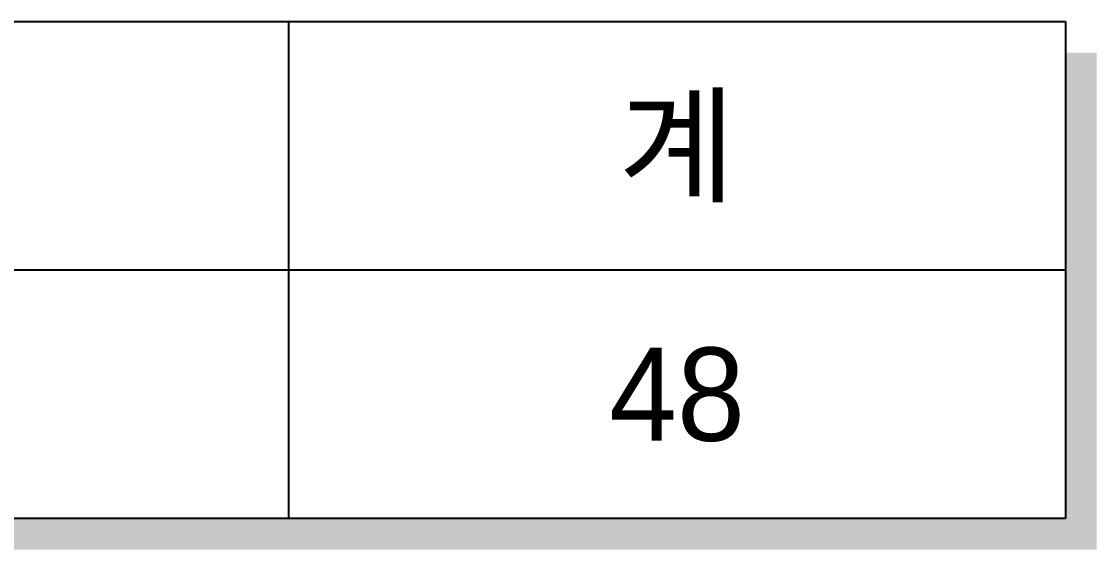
# Model space of a CAD drawing. Header units: feet. Extents: x 0 to 336400, y 0 to 237600.
# Drawn here: x 187156 to 200995, y 39526 to 46326 of the extents above; entities that cross this region are included whole.
import ezdxf
from ezdxf.enums import TextEntityAlignment as Align

# ---------------------------------------------------------------- set-up
doc = ezdxf.new("R2010")
doc.units = ezdxf.units.FT
doc.header["$LTSCALE"] = 2200
doc.header["$MEASUREMENT"] = 0
for name, color, linetype in [('CS-TABL-LIN1', 4, 'CONTINUOUS'), ('CS-TABL-LIN2', 1, 'CONTINUOUS'), ('CS-TABL-TEX2', 3, 'CONTINUOUS')]:
    doc.layers.add(name, color=color, linetype=linetype)
doc.styles.add('A_STANDARD', font='')
doc.styles.get('A_STANDARD').set_extended_font_data('Dotum')

msp = doc.modelspace()

# ---------------------------------------------------------------- linework, layer by layer
at = {"layer": 'CS-TABL-LIN1'}
msp.add_line((48595, 43126), (200595, 43126), dxfattribs=at)
msp.add_lwpolyline([(48595, 46326), (200595, 46326), (200595, 39926), (48595, 39926)], close=True, dxfattribs=at)
for points in [[(200595, 45926), (200995, 45926), (200595, 39926), (200995, 39926)], [(48995, 39926), (200995, 39926), (48995, 39526), (200995, 39526)]]:
    msp.add_solid(points, dxfattribs=at)
at = {"layer": 'CS-TABL-LIN2'}
for p, q in [((190595, 46326), (190595, 39926)), ((56595, 43126), (200595, 43126))]:
    msp.add_line(p, q, dxfattribs=at)

# ---------------------------------------------------------------- texts
at = {"layer": 'CS-TABL-TEX2', "style": 'A_STANDARD'}
for s, p in [('계', (195595, 44126)), ('48', (195595, 40926))]:
    msp.add_text(s, height=1200, dxfattribs=at).set_placement(p, align=Align.CENTER)

doc.saveas('drawing.dxf')
